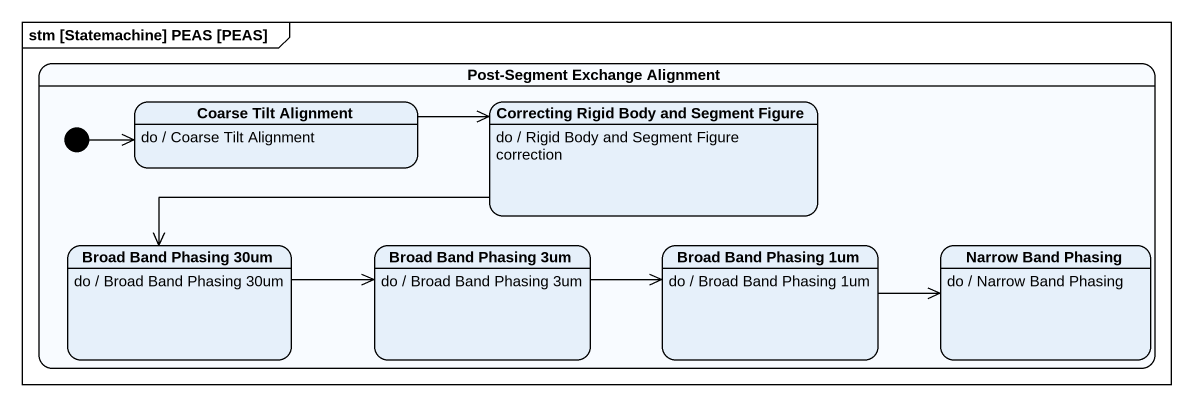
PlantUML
@startuml
mainframe stm [Statemachine] PEAS [PEAS]
hide empty description
state "Post-Segment Exchange Alignment" as Post_Segment_Exchange {
  state "Coarse Tilt Alignment" as Coarse_Tilt_Alignment
  Coarse_Tilt_Alignment : do / Coarse Tilt Alignment
  state "Correcting Rigid Body and Segment Figure" as Correcting_Rigid_Body_and
  Correcting_Rigid_Body_and : do / Rigid Body and Segment Figure correction
  state "Broad Band Phasing 30um" as Broad_Band_Phasing_30um
  Broad_Band_Phasing_30um : do / Broad Band Phasing 30um
  state "Broad Band Phasing 3um" as Broad_Band_Phasing_3um
  Broad_Band_Phasing_3um : do / Broad Band Phasing 3um
  state "Broad Band Phasing 1um" as Broad_Band_Phasing_1um
  Broad_Band_Phasing_1um : do / Broad Band Phasing 1um
  state "Narrow Band Phasing" as Narrow_Band_Phasing
  Narrow_Band_Phasing : do / Narrow Band Phasing
  [*] -right-> Coarse_Tilt_Alignment
}
Coarse_Tilt_Alignment -right-> Correcting_Rigid_Body_and
Correcting_Rigid_Body_and -left-> Broad_Band_Phasing_30um
Broad_Band_Phasing_30um -right-> Broad_Band_Phasing_3um
Broad_Band_Phasing_3um -right-> Broad_Band_Phasing_1um
Broad_Band_Phasing_1um -right-> Narrow_Band_Phasing
@enduml
